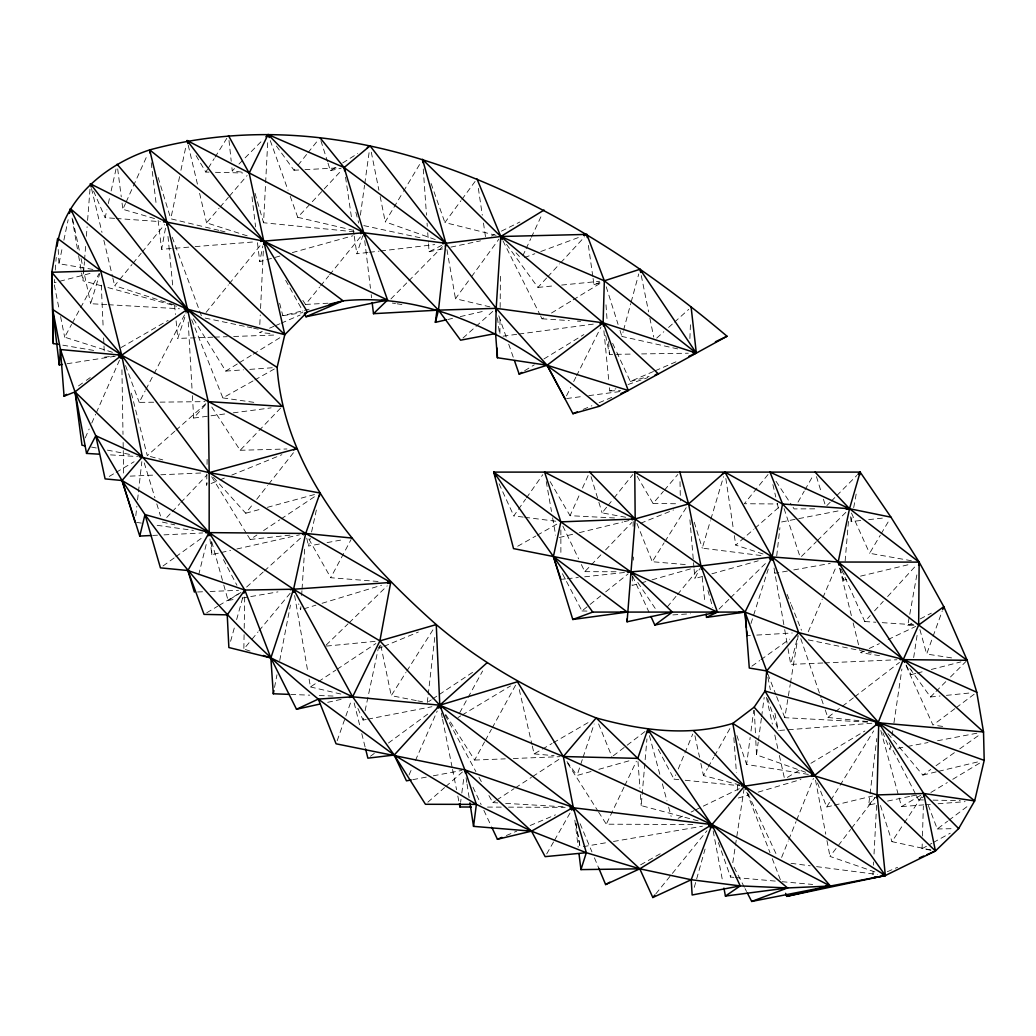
<?xml version="1.0" encoding="UTF-8"?>
<svg xmlns="http://www.w3.org/2000/svg" width="1036" height="1036" viewBox="0 0 1036 1036"><rect width="100%" height="100%" fill="white"/><g stroke="black" fill="none" stroke-linecap="round" stroke-linejoin="round"><path stroke-width="0.75" stroke-dasharray="5 3.75" d="M499.909 333.359L500.051 317.21M500.142 307.524L500.453 273.634M244.095 634.679L243.849 649.015L250.945 640.481M244.198 628.308L244.729 596.451M206.863 474.048L206.656 485.314L207.291 482.141M207.045 464.387L207.2 456.345M633.074 526.288L633.229 521.509M930.988 850.219L922.079 848.678L922.273 842.372M922.454 836.065L923.361 806.099M689.885 338.526L690.442 324.436M632.556 575.977L632.115 585.482L639.769 583.307M633.281 560.152L633.423 556.992M259.803 324.54L260.256 314.918M260.567 308.508L263.403 249.158M382.504 646.917L379.526 648.16L379.668 645.247M354.247 231.792L263.558 222.753L265.54 184.266M265.63 182.66L267.78 140.961M872.947 874.798L873.115 871.6M873.452 865.202L873.62 862.017M874.034 854.027L876.637 804.506M300.893 606.604L300.686 609.777L298.64 603.91M301.631 595.467L301.942 590.701M302.046 589.108L304.856 546.179M54.571 279.5L54.338 282.66L91.375 273.103M55.284 270.02L56.216 257.394M101.683 285.871L82.971 280.782L84.434 261.707M84.551 260.114L85.651 245.804M86.376 236.273L87.115 226.742M87.594 220.383L90.158 186.998M846.619 579.474L843.537 580.212L844.068 573.853M845.13 561.149L848.458 521.419M698.122 820.875L641.206 805.607L646.943 738.94M135.794 515.824L136.869 506.267M137.568 499.883L138.28 493.512M138.461 491.919L141.841 461.629M776.715 555.982L779.914 527.635M427.285 702.512L428.023 696.153M428.205 694.56L435.159 634.136M874.98 803.716L868.699 805.037L869.851 795.531M870.046 793.952L876.793 738.538M460.593 802.356L461.007 799.261M461.81 793.071L464.05 776.068M808.313 774.41L746.593 764.464L750.168 737.412M750.996 731.053L753.729 710.359M805.697 772.273L756.513 754.868L758.21 742.1M758.43 740.507L761.408 718.168M761.628 716.562L764.179 697.422M360.399 215.125L364.555 185.211M364.776 183.644L369.373 150.57M890.442 746.645L889.976 749.805L882.866 732.698M892.074 735.547L892.786 730.794M893.951 722.869L901.903 668.984M733.812 877.375L730.587 877.091L731.325 872.299M732.789 862.729L735.223 846.788M735.469 845.195L744.003 789.38M915.733 673.452L911.058 674.643L911.771 669.994M913.674 657.588L917.469 632.789M867.585 722.118L784.822 717.689L790.209 684.602M790.468 683.035L798.173 635.767M379.526 648.16L380.057 645.039M913.998 625.187L907.782 625.394L916.86 574.773M860.722 520.499L851.178 521.548L852.576 513.817M853.703 507.64L856.513 492.191M188.746 247.138L161.603 249.3L165.773 226.625M274.527 687.438L276.975 674.76M279.733 660.502L290.456 605.063M279.927 256.047L259.738 261.655L262.846 245.882M92.916 269.425L58.961 263.727L62.574 246.426M63.882 240.145L68.156 219.71M218.829 230.342L170.785 218.803L179.616 176.534M180.924 170.28L186.156 145.234M366.239 719.476L363.105 720.085L363.765 716.977M365.086 710.761L378.567 647.099M319.347 544.042L308.521 546.037L310.217 538.241M311.577 531.999L316.666 508.611M114.607 218.363L105.154 217.689L106.915 209.816M108.314 203.535L109.725 197.241M111.124 190.961L116.395 167.379M198.653 574.889L206.824 542.009M822.895 662.988L790.74 664.387L797.94 635.651M677.699 348.912L621.872 336.428L623.141 331.74M623.555 330.173L630.73 303.626M631.157 302.072L638.746 273.957M230.588 641.31L234.9 625.783M236.635 619.58L243.11 596.283M694.288 887.334L705.076 849.067M760.994 555.529L702.266 548.135L710.411 520.771M710.864 519.243L723.542 476.664M106.786 304.623L90.65 303.703L99.728 273.724M750.97 623.543L768.272 569.049M367.974 252.46L356.837 253.768L362.794 235.755M212.924 337.192L177.791 338.409L186.027 313.584M591.051 771.509L577.026 775.459L582.569 758.805M583.074 757.29L594.146 723.983M337.153 740.779L351.567 699.844M951.592 657.886L926.663 654.053L932.555 637.762M933.086 636.272L942.19 611.11M781.623 857.407L788.228 841.012M788.823 839.523L796.037 821.639M796.632 820.149L813.441 778.412M678.826 779.629L674.022 779.15L675.835 774.786M678.243 768.971L684.291 754.415M684.9 752.965L692.747 734.045M808.248 631.779L822.247 599.132M822.882 597.655L836.259 566.485M85.237 437.865L89.148 429.008M91.751 423.102L95.649 414.245M96.309 412.768L119.749 359.66M409.026 775.019L411.59 769.204M415.436 760.476L437.218 711.033M614.529 517.961L570.046 515.695L579.849 493.9M582.465 488.085L588.357 475.006M154.532 218.557L122.857 209.311L125.473 203.509M126.12 202.059L147.721 154.247M522.804 255.827L525.459 250.116M526.12 248.679L530.769 238.668M531.429 237.244L542.048 214.361M692.76 824.514L606.306 824.19L624.086 786.997M624.773 785.56L636.389 761.24M702.615 576.392L694.897 578.554L699.637 568.738M566.498 395.881L570.81 387.283M573.685 381.559L575.835 377.259M576.56 375.822L600.971 327.104M153.665 402.214L139.213 402.369L145.157 390.909M145.895 389.471L153.328 375.136M154.066 373.698L184.512 314.931M378.062 581.468L330.743 577.725L351.1 539.458M112.445 352.305L64.672 337.179L71.562 324.449M72.326 323.038L99.106 273.543M445.726 714.568L474.63 760.074L484.563 741.893M485.327 740.494L491.44 729.318M492.217 727.919L515.915 684.576M459.673 712.794L467.314 698.86M468.078 697.474L482.608 671.004M739.924 785.016L703.47 775.588L707.433 768.531M708.223 767.119L713.778 757.251M714.568 755.84L731.209 726.223M798.005 502.097L804.208 491.193M804.985 489.821L813.519 474.825M546.71 853.91L553.742 841.595M554.532 840.222L570.927 811.473M911.395 560.735L869.605 553.289L880.289 535.236M881.105 533.851L889.328 519.968M435.25 239.549L385.25 221.859L402.68 192.735M403.509 191.349L420.927 162.225M817.508 782.957L826.65 807.044L830.017 801.592M830.859 800.232L839.251 786.635M840.092 785.275L873.685 730.872M196.076 155.62L205.814 172.067L207.498 169.373M208.34 168.026L214.206 158.573M215.048 157.226L226.806 138.319M685.262 564.568L652.24 561.706L664.063 542.89M664.918 541.556L686.894 506.617M416.291 700.582L391.245 695.648L405.957 672.416M406.824 671.043L433.67 628.697M930.768 849.986L891.944 841.646L903.418 824.255M904.311 822.921L921.975 796.166M523.219 517.093L513.817 515.902L525.576 499.158M526.482 497.863L542.773 474.682M489.924 306.863L455.477 298.718L470.59 277.985M471.535 276.69L498.912 239.096M496.14 235.34L444.897 222.559L460.929 200.725M461.875 199.443L475.071 181.455M874.863 871.911L829.965 856.422L850.595 829.512M851.579 828.23L875.174 797.487M213.481 477.415L245.739 513.234L252.719 504.377M256.721 499.313L267.689 485.392M268.687 484.136L293.628 452.499M276.431 146.024L294.017 170.254L297.008 166.498M298.005 165.255L306.993 153.988M307.99 152.732L317.974 140.223M625.731 517.262L602.097 512.872L607.044 506.695M608.041 505.464L612.988 499.287M613.972 498.044L632.776 474.579M206.06 312.432L228.334 284.913M229.357 283.67L261.758 243.641M655.853 893.809L706.953 830.755M302.862 300.388L305.529 304.429L319.593 287.127M320.603 285.884L328.632 276.003M329.642 274.76L361.784 235.211M768.013 474.54L744.314 503.729L777.79 503.975M173.828 304.804L114.685 285.729L118.751 280.73M119.775 279.487L131.986 264.517M133.009 263.261L141.155 253.276M142.178 252.033L164.569 224.579M667.249 606.992L676.456 595.791M677.479 594.547L698.95 568.414M251.968 639.264L258.042 631.934M259.052 630.717L290.481 592.877M868.699 805.037L875.265 797.176M637.14 476.197L653.068 503.444L663.364 491.388M664.387 490.183L677.777 474.514M247.215 235.845L206.565 222.831L219.036 208.288M220.072 207.071L228.386 197.371M229.435 196.167L247.099 175.55M192.411 395.648L193.68 418.065L206.138 403.949M841.413 569.295L864.788 621.535L870.227 615.591M874.565 610.839L883.268 601.333M887.619 596.581L916.964 564.49M506.513 244.341L537.93 287.425L546.62 277.998M547.707 276.819L559.66 263.869M560.748 262.691L584.654 236.765M290.209 196.244L297.746 217.314L341.971 169.878M166.718 517.469L171.069 512.872M172.17 511.732L179.785 503.677M180.873 502.525L206.993 474.941M211.771 407.006L240.158 450.284L257.86 431.805M258.961 430.652L281.093 407.562M581.364 564.542L584.783 571.652L590.261 565.928M591.362 564.788L601.217 554.493M605.607 549.909L631.895 522.442M241.492 172.093L232.258 170.862L234.499 168.596M238.979 164.051L262.509 140.223M390.935 298.925L407.744 281.896M408.87 280.756L442.489 246.697M826.857 505.594L830.186 502.24M831.299 501.126L835.741 496.658M836.842 495.545L856.824 475.459M909.867 668.531L930.483 696.982L934.925 692.54M936.039 691.426L946.036 681.416M950.491 676.961L966.057 661.395M801.45 556.462L816.329 541.686M817.469 540.546L847.228 510.981M719.049 609.051L729.435 598.86M730.587 597.72L766.342 562.6M326.12 645.117L348.031 623.853M349.184 622.74L387.231 585.819M246.633 587.049L263.17 572.04M264.348 570.965L303.328 535.599M656.707 338.099L663.83 331.714M668.583 327.454L673.322 323.193M674.514 322.131L688.746 309.35M462.975 338.06L474.825 327.441M476.016 326.379L493.809 310.463M174.773 431.274L147.293 455.646L130.756 390.766M175.965 430.212L205.827 403.716M763.014 553.975L735.754 545.117L753.755 529.305M754.959 528.256L780.173 506.125M427.842 802.201L444.561 787.606M445.752 786.557L462.47 771.962M562.431 573.698L581.973 610.955L600.699 595.907M605.684 591.893L628.14 573.84M825.226 709.88L827.829 717.456L834.226 712.535M835.495 711.564L853.418 697.798M854.687 696.814L899.468 662.431M613.247 755.84L645.208 731.377M954.855 708.689L932.957 725.096L905.943 665.319M956.15 707.717L974.19 694.198M928.256 805.309L937.282 828.968L947.59 821.224M948.885 820.253L969.502 804.778M370.435 756.267L374.294 753.431M388.422 743.032L429.513 712.768M163.002 566.006L174.54 557.666M175.822 556.733L204.027 536.337M751.89 666.174L759.686 660.579M760.994 659.647L789.587 639.147M78.464 385.949L85.017 381.3M86.325 380.367L90.261 377.57M887.956 733.669L922.843 775.083L930.755 769.463M936.026 765.708L954.506 752.589M959.776 748.834L980.885 733.838M247.682 535.379L250.194 539.471L256.902 535.003M263.623 530.536L279.746 519.813M281.093 518.919L317.379 494.794M428.619 701.631L431.274 699.857M432.608 698.963L437.93 695.428M439.264 694.534L473.879 671.509M309.091 679.059L310.45 686.946L317.133 682.517M318.466 681.623L335.819 670.111M337.153 669.23L375.874 643.537M488.927 795.544L492.76 802.602L495.428 800.867M496.762 799.999L514.063 788.694M515.397 787.826L531.364 777.388M532.698 776.521L561.991 757.394M328.011 163.17L330.367 170.655L335.845 167.223M342.683 162.95L357.718 153.548M223.789 585.029L228.088 600.453L240.974 592.462M193.434 318.829L225.757 371.095L238.112 363.481M239.484 362.639L251.839 355.011M253.211 354.17L282.051 336.389M524.656 370.707L534.291 364.827M543.926 358.948L583.851 334.576M540.572 315.915L542.009 318.803L544.716 317.145M551.502 313.014L571.82 300.634M573.18 299.805L601.631 282.465M457.99 717.534L460.761 715.876M462.147 715.034L510.528 685.936M916.394 795.57L918.608 799.857L922.713 797.396M930.911 792.462L947.305 782.581M952.77 779.292L981.468 762.004M787.36 777.388L801.204 769.1M810.903 763.299L864.892 730.989M206.747 612.755L217.638 606.28M218.997 605.464L240.753 592.501M109.246 476.43L114.763 473.167M116.149 472.351L134.097 461.745M880.833 730.471L901.501 806.591L920.965 795.13M532.31 746.049L534.123 753.884L541.025 749.883M542.398 749.093L552.046 743.498M553.431 742.695L589.277 721.924M121.095 347.552L168.117 320.383M517.702 546.244L535.793 536.026M537.192 535.236L558.067 523.439M640.611 864.827L661.603 852.991M191.686 319.723L222.844 397.902L253.457 380.704M254.856 379.927L274.333 368.984M922.079 848.678L931.934 843.265M933.332 842.488L950.219 833.216M907.782 625.394L911.939 623.232M920.24 618.906L931.325 613.144M428.515 243.797L429.072 251.748L441.66 245.402M491.478 236.04L494.314 234.641M501.424 231.132L519.891 222.002M678.153 818.323L685.353 814.827M691.129 812.03L694.016 810.644M695.454 809.945L740.157 788.292M863.389 651.243L860.476 652.615L881.105 655.918M869.204 648.484L879.383 643.654M888.111 639.523L915.746 626.417M262.328 331.313L259.414 332.569L270.513 333.501M269.593 328.179L273.957 326.301M275.408 325.68L279.772 323.802M281.222 323.18L300.129 315.048M887.347 871.703L897.552 867.313M616.731 352.123L630.341 381.442L653.807 371.354M655.27 370.733L678.722 360.645M583.139 409.414L591.867 405.749M599.132 402.693L612.224 397.189M506.345 835.521L516.757 831.144M530.147 825.511L555.425 814.866M384.006 646.309L418.35 632.038M211.085 483.514L218.454 480.51M219.93 479.914L224.359 478.114M231.727 475.11L281.87 454.7M640.585 523.271L673.581 509.971M593.084 278.412L593.978 284.706L599.896 282.478M524.449 257.588L534.835 253.729M540.779 251.515L579.396 237.166M609.466 387.736L609.777 390.896L615.863 388.772M628.023 384.524L647.798 377.622M593.978 284.706L601.657 282.129M303.742 608.857L315.941 605.154M322.041 603.302L381.533 585.236M738.267 798.031L748.963 794.871M758.132 792.152L800.893 779.499M641.297 582.867L645.894 581.572M652.007 579.836L691.802 568.544M711.887 573.802L758.21 560.826M598.834 769.321L631.533 760.126M292.346 252.603L352.913 235.768M245.739 513.234L261.227 509.026M267.417 507.329L315.41 494.276M630.341 381.442L649.08 376.418M917.287 673.05L925.083 671.056M931.325 669.463L960.929 661.887M279.642 303.263L282.815 315.682L302.913 310.735M304.467 310.347L309.104 309.207M559.285 537.542L573.232 534.136M579.422 532.621L622.791 522.04M624.345 521.665L628.994 520.525M860.502 576.145L908.339 564.698M922.843 775.083L936.997 771.69M938.577 771.315L979.486 761.499M826.65 807.044L832.776 805.568M834.304 805.205L872.545 796.024M447.837 319.476L452.512 318.402M460.308 316.602L485.262 310.852M330.367 170.655L341.077 168.246M209.919 538.914L211.823 554.649L219.645 552.874M221.212 552.525L230.601 550.401M236.856 548.989L299.43 534.861M327.687 702.343L341.725 699.235M429.072 251.748L443.11 248.769M450.906 247.112L480.523 240.818M887.567 801.074L909.582 796.451M911.162 796.127L915.876 795.143M781.584 521.976L841.62 510.256M367.806 719.165L431.96 706.72M897.901 748.29L905.827 746.788M907.419 746.477L928.023 742.553M937.541 740.74L978.774 732.866M412.781 779.655L426.987 776.987M433.294 775.809L461.706 770.473M327.091 542.605L344.107 539.471M787.451 571.043L774.773 573.296L774.047 568.842M793.783 569.917L830.237 563.442M228.088 600.453L235.884 599.106M242.113 598.044L277.946 591.893M583.281 846.645L607.109 842.553M613.467 841.465L702.434 826.21M67.081 363.727L115.462 356.203M282.815 315.682L302.797 312.626M503.056 336.156L517.352 334.252M518.932 334.045L596.775 323.659M193.68 418.065L225.291 413.895M233.191 412.859L271.134 407.86M566.64 398.536L582.439 396.464M588.759 395.635L620.331 391.504M369.554 252.279L379.098 251.152M380.691 250.971L434.731 244.6M104.494 357.135L113.882 356.099M250.194 539.471L293.007 534.822M868.686 519.632L883.009 518.065M562.483 579.215L565.656 578.878M567.236 578.71L578.334 577.505M584.667 576.819L625.886 572.338M930.483 696.982L940.053 696.011M946.438 695.363L971.975 692.76M537.93 287.425L555.322 285.69M561.641 285.068L599.598 281.287M326.534 646.075L376.741 641.193M195.131 246.62L255.801 241.776M767.585 698.627L778.295 730.522L872.351 723.206M901.501 806.591L923.775 804.868M925.355 804.739L931.727 804.247M938.085 803.755L965.112 801.657M225.757 371.095L243.408 369.839M249.831 369.373L272.3 367.754M672.843 614.905L690.365 613.791M747.124 635.651L750.349 635.457M756.798 635.081L792.242 632.996M294.017 170.254L298.718 170.008M304.972 169.671L337.865 167.897M305.529 304.429L328.049 303.211M152.668 535.431L157.511 535.185M163.973 534.874L202.706 532.944M130.135 476.133L154.325 475.071M160.787 474.786L202.719 472.921M824.514 662.91L896.878 659.764M197.526 591.983L203.833 591.724M210.14 591.465L238.526 590.326M474.63 760.074L505.27 758.844M513.325 758.52L560.087 756.656M214.517 337.127L227.298 336.687M233.683 336.467L275.2 335.029M240.158 450.284L286.946 448.976M609.777 390.896L620.538 390.65M937.282 828.968L954.078 828.658M605.671 335.457L609.479 354.416L633.605 354.053M641.647 353.923L688.28 353.211M160.075 402.136L205.011 401.644M814.697 508.831L794.133 508.909L792.398 506.28M584.783 571.652L619.567 571.781M487.503 807.083L502.059 807.135M508.534 807.148L565.177 807.342M653.068 503.444L678.891 503.794M918.608 799.857L923.413 799.947M933.022 800.129L960.242 800.647M205.814 172.067L209.026 172.144M215.449 172.313L242.748 172.973M581.973 610.955L588.448 611.123M290.753 694.444L309.79 695.169M319.308 695.532L333.592 696.075M108.404 304.714L179.422 308.741M492.76 802.602L499.21 802.991M505.646 803.366L565.229 806.889M110.476 454.882L137.594 456.552M542.009 318.803L569.347 320.59M577.389 321.121L580.613 321.328M864.788 621.535L875.873 622.247M882.219 622.662L913.907 624.734M116.187 218.479L160.308 221.639M534.123 753.884L554.105 755.684M735.418 877.518L775.653 881.131M782.089 881.701L812.677 884.446M685.236 780.276L739.678 785.715M827.829 717.456L867.598 721.561M524.786 517.288L556.151 521.276M791.012 863.325L810.204 865.811M816.588 866.627L877.35 874.488M937.697 725.731L944.016 726.599M136.661 522.429L141.388 523.089M157.148 525.304L193.395 530.406M222.844 397.902L257.2 402.823M392.346 303.069L395.519 303.548M397.112 303.794L401.89 304.532M62.846 345.182L96.244 350.88M91.518 447.073L96.283 447.992M107.407 450.129L132.841 455.011M417.858 700.893L422.558 701.812M808.235 639.86L871.613 652.939M205.128 318.091L245.739 326.56M247.306 326.884L251.994 327.855M253.548 328.179L258.236 329.163M363.817 225.602L422.196 238.189M162.367 522.079L174.851 524.889M297.746 217.314L352.784 230.173M310.45 686.946L343.266 694.612M220.383 230.717L225.032 231.831M107.925 287.568L176.573 306.229M150.388 456.5L162.769 459.893M245.351 649.52L251.359 651.502M516.032 252.849L521.471 258.689M566.977 761.577L577.026 775.459M637.775 582.465L656.526 610.385M776.016 481.3L791.543 504.972M567.624 763.286L597.707 810.657M598.575 812.017L606.306 824.19M211.681 476.728L246.84 534.019M550.155 481.636L570.046 515.695M308.819 538.992L330.743 577.725M285.664 280.342L302.862 311.137M445.156 715.086L475.874 771.548M478.943 777.194L482.012 782.84M658.261 749.313L674.022 779.15M223.439 559.66L236.959 585.288M889.069 742.708L915.656 794.146M734.045 867.287L744.34 887.217M745.078 888.642L746.542 891.491M906.124 664.995L911.058 674.643M502.965 240.831L539.847 314.465M562.898 526.133L578.632 558.857M472.999 787.23L481.144 804.571M483.864 810.359L491.323 826.262M747.888 793.472L777.104 856.06M612.652 343.33L616.057 350.66M499.08 483.786L513.817 515.902M632.595 576.145L648.937 612.108M851.462 513.027L869.605 553.289M357.873 708.443L363.105 720.085M93.603 191.181L105.154 217.689M580.121 823.698L591.944 851.903M594.431 857.834L598.782 868.233M598.601 723.918L611.965 756.824M787.088 594.327L790.688 603.302M791.284 604.804L801.463 630.225M636.946 523.426L652.24 561.706M767.844 673.983L776.042 695.078M776.624 696.58L784.822 717.689M746.801 792.229L769.968 852.602M772.273 858.637L780.38 879.758M172.222 237.218L201.45 315.928M125.524 365.54L139.213 402.369M270.266 140.572L288.047 190.223M718.349 842.579L730.587 877.091M431.093 183.501L444.897 222.559M498.795 315.812L506.617 338.215M508.702 344.185L513.403 357.64M800.776 638.681L821.056 697.759M821.587 699.274L823.141 703.82M736.894 735.573L746.593 764.464M784.084 508.611L800.31 557.601M880.483 805.477L891.944 841.646M606.228 286.817L618.078 324.397M619.981 330.406L621.872 336.428M320.914 140.715L327.531 161.668M816.459 476.612L821.574 493.162M823.426 499.184L825.744 506.708M694.237 522.222L702.266 548.135M158.132 177.467L170.785 218.803M144.237 462.911L154.934 497.798M156.786 503.872L160.502 516.006M591.051 476.638L598.419 500.789M598.873 502.305L602.097 512.872M839.95 568.091L843.537 580.212M255.024 193.292L263.558 222.753M707.925 590.533L712.703 607.433M211.745 541.867L223.362 583.488M919.916 629.616L926.663 654.053M649.43 735.638L660.282 776.042M662.367 783.812L666.951 800.906M668.621 807.122L671.134 816.459M355.853 212.25L358.676 223.038M354.157 702.939L359.868 725.951M361.771 733.617L365.203 747.422M839.704 568.285L851.631 616.692M853.172 622.947L859.712 649.494M91.518 188.526L101.981 232.414M103.846 240.261L112.445 276.314M112.807 277.881L114.685 285.729M188.228 145.195L197.772 185.561M199.598 193.331L206.565 222.831M772.882 484.576L775.783 497.034M777.233 503.276L778.683 509.505M519.256 689.613L531.947 744.483M306.747 538.176L308.521 546.037M766.433 697.319L772.364 724.034M774.811 735.042L777.958 749.183M779.357 755.464L784.602 779.046M694.936 735.728L699.533 757.187M700.841 763.325L703.47 775.588M72.766 219.606L79.72 252.305M81.041 258.534L90.65 303.703M380.86 645.57L391.245 695.648M641.284 275.576L648.601 311.849M649.883 318.156L653.703 337.076M371.302 152.188L378.904 190.184M380.173 196.529L385.25 221.859M441.336 713.04L442.268 717.741M442.579 719.308L452.214 767.844M452.525 769.411L456.565 789.769M457.808 796.037L459.052 802.291M54.312 284.939L59.337 310.269M60.593 316.602L64.672 337.179M767.896 677.233L770.344 689.769M774.928 713.286L778.295 730.522M815.539 780.199L825.757 834.187M826.961 840.546L829.965 856.422M713.169 830.937L722.727 881.765M575.692 823.322L580.108 847.189L576.003 823.296M546.244 481.559L551.489 511.499M552.602 517.806L555.633 535.146M446.956 249.624L455.477 298.718M72.08 218.104L77.519 249.443M78.619 255.711L82.971 280.782M774.022 568L784.433 628.036M784.705 629.616L787.723 647.008M787.995 648.588L790.74 664.387M294.613 595.519L307.99 672.752M466.07 777.725L466.796 782.426M467.029 784.006L469.204 798.121M725.847 478.451L733.384 529.241M734.33 535.599L735.754 545.117M478.36 188.358L482.31 215.177M483.475 223.064L485.56 237.27M345.545 177.143L351.424 217.055M353.315 229.824L354.014 234.615M354.247 236.208L356.837 253.768M588.396 245.415L592.864 276.845M497.409 317.754L499.469 333.45M850.556 516.731L851.178 521.548M117.69 168.894L121.264 196.866M122.054 203.095L122.857 209.311M574.85 820.136L578.192 847.267M364.737 240.676L370.448 288.28M371.199 294.638L371.587 297.811M252.007 196.84L255.581 226.884M257.472 242.696L259.738 261.655M151.23 162.73L156.41 206.009M158.145 220.448L161.603 249.3M702.201 577.181L704.972 602.9M228.995 140.43L231.222 161.253M231.909 167.664L232.258 170.862M603.897 330.73L608.844 381.403M167.987 236.428L172.74 285.819M174.566 304.947L175.485 314.504M176.107 320.875L177.791 338.409M689.924 519.813L690.468 526.159M690.598 527.751L693.421 561.085M693.55 562.678L693.965 567.443M694.094 569.023L694.897 578.554M733.851 737.697L736.402 772.623M737.334 785.327L737.8 791.685M637.982 761.525L639.95 788.292M640.403 794.586L641.206 805.607M606.008 304.817L607.135 320.81M608.585 341.621L609.479 354.416M423.258 168.998L426.495 215.151M427.065 223.103L427.285 226.288M427.726 232.66L428.399 242.204M188.215 322.015L192.036 389.251M58.21 249.495L58.961 263.727M754.299 710.359L755.49 734.2M755.801 740.559L756.513 754.868M101.282 285.12L103.212 328.334M103.639 337.93L103.924 344.328M104.001 345.933L104.351 353.936M211.409 541.776L211.823 554.649M680.017 481.662L680.38 500.776M121.937 369.774L122.999 434.408M123.129 442.489L123.232 448.951M123.258 450.569L123.634 473.193M560.865 529.862L560.877 555.425"/><path stroke-width="1.5" d="M367.288 147.552L370.033 145.843L496.179 308.339L547.086 365.242L572.947 413.701L599.481 406.241L727.039 336.26C570.953 203.652 358.987 93.098 149.689 149.896L187.49 309.207L208.223 401.605L209.181 472.636L209.155 532.621L208.378 535.754M877.052 725.433L903.314 659.479L918.66 625.045L919.139 562.121L890.96 517.184L860.165 472.105L493.732 472.105L513.532 548.601L630.639 571.833L717.443 612.082L706.539 617.378L706.189 614.154M495.739 476.482L493.732 472.105L560.852 521.872L630.639 571.833L672.364 612.082L627.065 621.794L635.185 519.01L634.757 472.105L688.577 503.936L772.105 556.941L903.314 659.479L983.527 731.96L984.2 760.359L974.656 800.906L958.663 828.58L935.43 850.983L885.34 875.524L786.751 896.36L785.599 893.343M722.364 474.112L724.902 472.105L772.105 556.941L798.691 632.62L878.735 722.714L876.974 798.121M442.67 243.667L500.789 236.506L586.829 234.408L604.338 280.808L603.12 322.818L628.23 390.468L547.086 365.242L497.384 357.731L495.584 333.54L496.179 308.339L500.789 236.506L476.961 178.891M923.646 796.645L923.736 793.485L878.735 722.714L766.679 670.965L749.287 668.039L745.039 612.082L772.105 556.941L782.568 504.014L769.981 472.105L849.52 508.715L919.139 562.121L943.796 606.669L967.158 660.282L976.767 692.268L983.527 731.96L875.549 722.532M263.636 244.354L263.779 241.142L249.171 173.129L228.477 135.625M627.065 621.794L627.298 618.57M57.045 246.335C63.882 198.679 105.931 164.348 149.689 149.896L263.779 241.142L343.123 300.829C440.119 291.116 528.477 345.869 599.481 406.241M62.393 364.452L59.272 364.944L60.464 349.533L52.668 309.44L51.8 272.274L57.627 238.435L100.647 270.72L187.49 309.207L277.117 367.417C284.693 472.274 361.331 557.873 436.26 624.591C484.356 665.526 537.645 694.521 596.166 717.935C640.559 730.186 687.865 737.062 732.802 723.4L754.143 707.187L765.034 691.038L766.679 670.965L745.039 612.082L700.983 565.928L635.185 519.01L544.586 472.105L560.852 521.872L553.405 556.5L572.791 619.489L627.272 612.082L553.405 556.5L560.89 579.396M647.487 732.594L647.759 729.422L744.483 786.194L885.34 875.524L877.142 794.923L811.486 774.928M446.283 319.826L435.366 322.351L438.487 310.14L445.856 243.292L422.584 159.453L500.789 236.506L603.12 322.818L658.443 373.905L655.399 374.967M878.347 725.873L878.735 722.714L765.034 691.038L814.646 775.433L885.34 875.524L872.778 877.984L875.692 876.728M882.141 875.109L885.34 875.524L830.38 886.039L787.554 887.943L740.222 885.909L691.219 879.732L639.782 868.815L586.324 852.706L531.52 831.157L473.543 826.365L476.379 804.376L464.866 769.877L439.782 705.205L436.26 624.591L379.888 640.883L293.525 589.225L209.155 532.621L122.041 480.51L105.102 478.891L95.804 435.767L75.032 391.893L60.464 349.533L121.704 355.231L296.62 448.705L293.667 449.896M471.315 807.031L459.984 806.992L460.398 803.897M435.366 322.351L437.037 309.699M445.441 246.451L445.856 243.292L344.133 167.56L268.104 134.55L265.863 136.817M918.569 565.28L919.139 562.121L838.163 562.03L772.105 556.941L700.983 565.928L627.466 572.17M859.595 475.2L860.165 472.105L857.938 474.333M349.52 697.5L352.628 696.814L379.888 640.883L390.689 582.452L305.698 533.449L209.181 472.636L139.187 456.656M289.173 694.379L273.297 693.77L273.918 690.611M292.903 592.385L305.698 533.449L320.059 493.006L209.181 472.636L121.691 355.231L51.8 272.274L100.647 270.72L122.481 358.314M69.464 213.416L70.448 208.702L187.49 309.207L282.193 406.41L208.223 401.605M838.94 565.164L838.163 562.03L849.52 508.715L860.165 472.105M319.386 496.127L320.059 493.006M277.117 367.417L284.796 334.693L263.779 241.142L187.127 140.533L363.791 232.75L438.487 310.14L460.593 340.184L495.584 333.54M151.062 535.508L139.756 536.065L144.988 514.581L122.041 480.51L95.804 435.767L86.545 453.418L99.314 454.195M243.965 593.175L244.833 590.067L209.155 532.621L142.385 456.85L75.032 391.893L64.064 396.192L60.464 349.533M711.11 827.647L711.965 824.578L744.483 786.194L814.646 775.433L878.735 722.714L984.2 760.359M786.751 896.36L830.38 886.039L711.965 824.578L639.782 868.815L580.95 869.605L586.324 852.706L573.271 807.368L563.325 756.526L517.443 681.779L439.782 705.205L437.218 707.096M771.147 559.958L772.105 556.941L769.023 557.795M273.297 693.77L270.862 657.951L293.525 589.225L390.689 582.452L387.632 583.385M713.441 827.427L647.772 729.422L637.762 758.378L711.965 824.578L787.554 887.943L751.696 901.449L747.28 892.915M942.721 609.621L943.796 606.669L918.66 625.045L838.163 562.03L782.568 504.014L724.902 472.105L688.577 503.936L632.09 519.774M570.033 807.355L711.965 824.578L740.222 885.909L692.139 894.987L691.219 879.732L711.965 824.578L563.325 756.526L439.782 705.205L352.628 696.814L318.311 699.093L296.516 709.259L270.862 657.951L244.833 590.067L187.892 570.512L160.438 567.857L144.988 514.581L209.155 532.621L305.698 533.449L351.851 538.047M120.396 358.184L121.704 355.231L187.49 309.207L284.796 334.693L307.407 311.914L343.123 300.829L305.996 316.731L304.429 313.934M438.5 708.119L439.782 705.205L487.192 662.651M249.171 173.129L268.104 134.55L363.791 232.75L387.555 300.026L373.491 313.675L372.157 302.564M186.001 312.069L187.49 309.207L90.404 183.825L166.615 222.093L263.779 241.142L387.555 300.026L305.996 316.731M194.379 592.1L187.892 570.512L209.155 532.621L206.009 532.18M571.717 810.1L573.271 807.368L439.782 705.205L379.888 640.883M352.628 696.814L270.862 657.951L228.865 647.526L227.234 614.853L244.833 590.067L293.525 589.225L352.628 696.814L394.211 755.05L425.459 804.286L476.379 804.376L531.52 831.157L545.156 856.642L586.324 852.706M144.988 514.581C194.302 583.462 252.745 645.48 318.311 699.093L336.078 743.809L464.866 769.877L573.271 807.368L639.782 868.815L652.835 897.526L654.843 895.052M709.958 827.052L711.965 824.578L708.766 824.565M976.767 692.268L903.314 659.479L798.691 632.62L766.679 670.965L767.287 674.099M135.081 522.209L122.041 480.51L142.385 456.85L121.704 355.231L52.668 309.44L53.302 343.551L58.081 344.366M365.591 748.95L367.871 758.158L394.211 755.05L439.782 705.205L441.323 708.028M769.8 559.207L772.105 556.941L772.662 560.1M370.033 145.843L344.133 167.56L344.6 170.746M85.159 445.843L81.986 445.234L75.032 391.893L121.704 355.231L121.756 358.456M514.452 360.619L519.14 374.061L547.086 365.242L603.12 322.818L696.322 353.082L691.129 307.213M650.893 616.42L654.817 625.058L672.364 612.082M64.064 396.192L66.68 394.34M119.075 357.096L121.704 355.231L118.518 354.688M723.931 888.124L725.42 896.062L740.222 885.909M502.24 239.394L500.789 236.506L544.042 210.062M519.14 374.061L521.898 372.39M600.375 324.488L603.12 322.818L603.431 325.977M875.964 724.358L878.735 722.714L974.656 800.906L923.736 793.485L877.142 794.923L935.43 850.983L926.689 854.752M491.996 827.712L497.422 839.277L531.52 831.157L573.271 807.368L573.672 810.553M598.782 868.233L605.633 884.563L609.828 882.193M709.168 826.158L711.965 824.578L712.561 827.764M715.41 341.776L727.039 336.26M652.835 897.526L691.219 879.732M605.633 884.563L639.782 868.815M304.493 313.17L307.407 311.914L263.779 241.142L260.683 240.404M919.411 857.899L923.775 856.008M688.979 356.229L696.309 353.082L640.002 269.269L604.338 280.808L500.789 236.506M572.947 413.701L577.311 411.862M620.952 393.525L628.23 390.468M497.422 839.277L501.89 837.399M570.305 808.611L573.271 807.368M583.851 235.509L586.829 234.408L587.27 237.555M572.791 619.489L592.709 612.082L745.039 612.082L798.691 632.62M811.589 776.34L814.646 775.433L754.143 707.187M360.683 233.605L363.791 232.75L445.856 243.292L442.696 242.618M209.181 472.636L296.62 448.705M655.322 374.747L658.443 373.905M329.202 304.26L343.123 300.829M302.564 534.162L305.685 533.449M296.516 709.259L319.904 704.066M654.817 625.058L717.443 612.082L700.983 565.928L688.577 503.936L679.836 472.105M846.36 509.323L849.52 508.715L890.96 517.184M751.696 901.449L830.38 886.039L744.483 786.194L693.952 731.131M411.201 779.953L406.462 780.846L394.211 755.05L318.311 699.093M290.404 589.756L293.525 589.225L294.069 592.372M708.792 825.122L711.965 824.578M118.583 355.711L121.704 355.231M706.539 617.378L745.039 612.082L746.425 627.79M599.948 323.232L603.12 322.818L496.179 308.339L438.487 310.14L373.491 313.675M725.42 896.062L787.554 887.943M260.593 241.401L363.791 232.75L364.167 235.923M875.537 722.96L878.735 722.714L880.212 725.563M711.072 612.483L717.443 612.082M381.131 300.375L387.555 300.026M205.931 532.789L209.155 532.621L210.023 535.703M738.59 612.405L745.039 612.082M900.09 659.621L967.158 660.282L918.647 625.045M560.852 521.872L635.185 519.01L589.665 472.105M693.097 353.134L696.322 353.082L604.338 280.808M846.347 508.715L849.52 508.715L815.073 472.105M227.234 614.853L204.027 614.374L187.892 570.512M620.797 611.926L627.272 612.082M631.999 518.855L635.185 519.01M184.253 309.026L187.49 309.207L188.681 312.212M782.568 504.014L849.52 508.715M163.455 221.859L166.615 222.093L284.796 334.693M387.529 582.206L390.689 582.452M825.55 885.599L830.38 886.039M360.606 232.427L363.791 232.75L344.133 167.56L319.969 137.71M741.284 785.871L744.483 786.194L745.648 789.212M435.301 309.66L438.487 310.14M693.213 352.382L696.309 353.082M184.369 308.352L187.49 309.207L187.671 312.406M263.364 655.464L270.862 657.951M95.804 435.767L142.385 456.85M394.211 755.05L476.379 804.376M814.646 775.433L732.802 723.4L744.483 786.194M531.52 831.157L464.866 769.877L465.345 773.011M958.663 828.58L923.736 793.485L935.43 850.983M117.094 164.232L166.615 222.093L166.913 225.278M493.732 472.105L592.709 612.082M838.163 562.03L904.635 662.392M265.346 243.939L263.779 241.142L264.581 244.25M547.086 365.242L565.073 398.743M553.405 556.5L555.659 560.8M100.647 270.72L70.448 208.702L71.108 211.81M630.639 571.833L631.947 574.708M268.104 134.55L269.192 137.555M122.041 480.51L139.756 536.065M878.735 722.714L879.577 725.809M647.772 729.422L648.601 732.53M90.404 183.825L91.142 186.959M187.127 140.533L187.866 143.641M640.002 269.269L640.636 272.429M439.782 705.205L440.404 708.339M459.362 803.858L459.984 806.992M52.422 275.446L51.8 272.274L53.302 343.551M75.032 391.893L86.545 453.418M469.93 802.835L473.543 826.365M578.982 853.638L580.95 869.605M149.689 149.896L150.078 153.108M52.668 309.44L59.272 364.944M700.983 565.928L701.333 569.152M746.71 630.937L747.124 635.651M422.584 159.453L422.817 162.639M496.179 308.339L496.257 311.525M497.15 348.174L497.384 357.731M596.166 717.935L563.325 756.526L637.762 758.378L596.166 717.935"/></g></svg>
